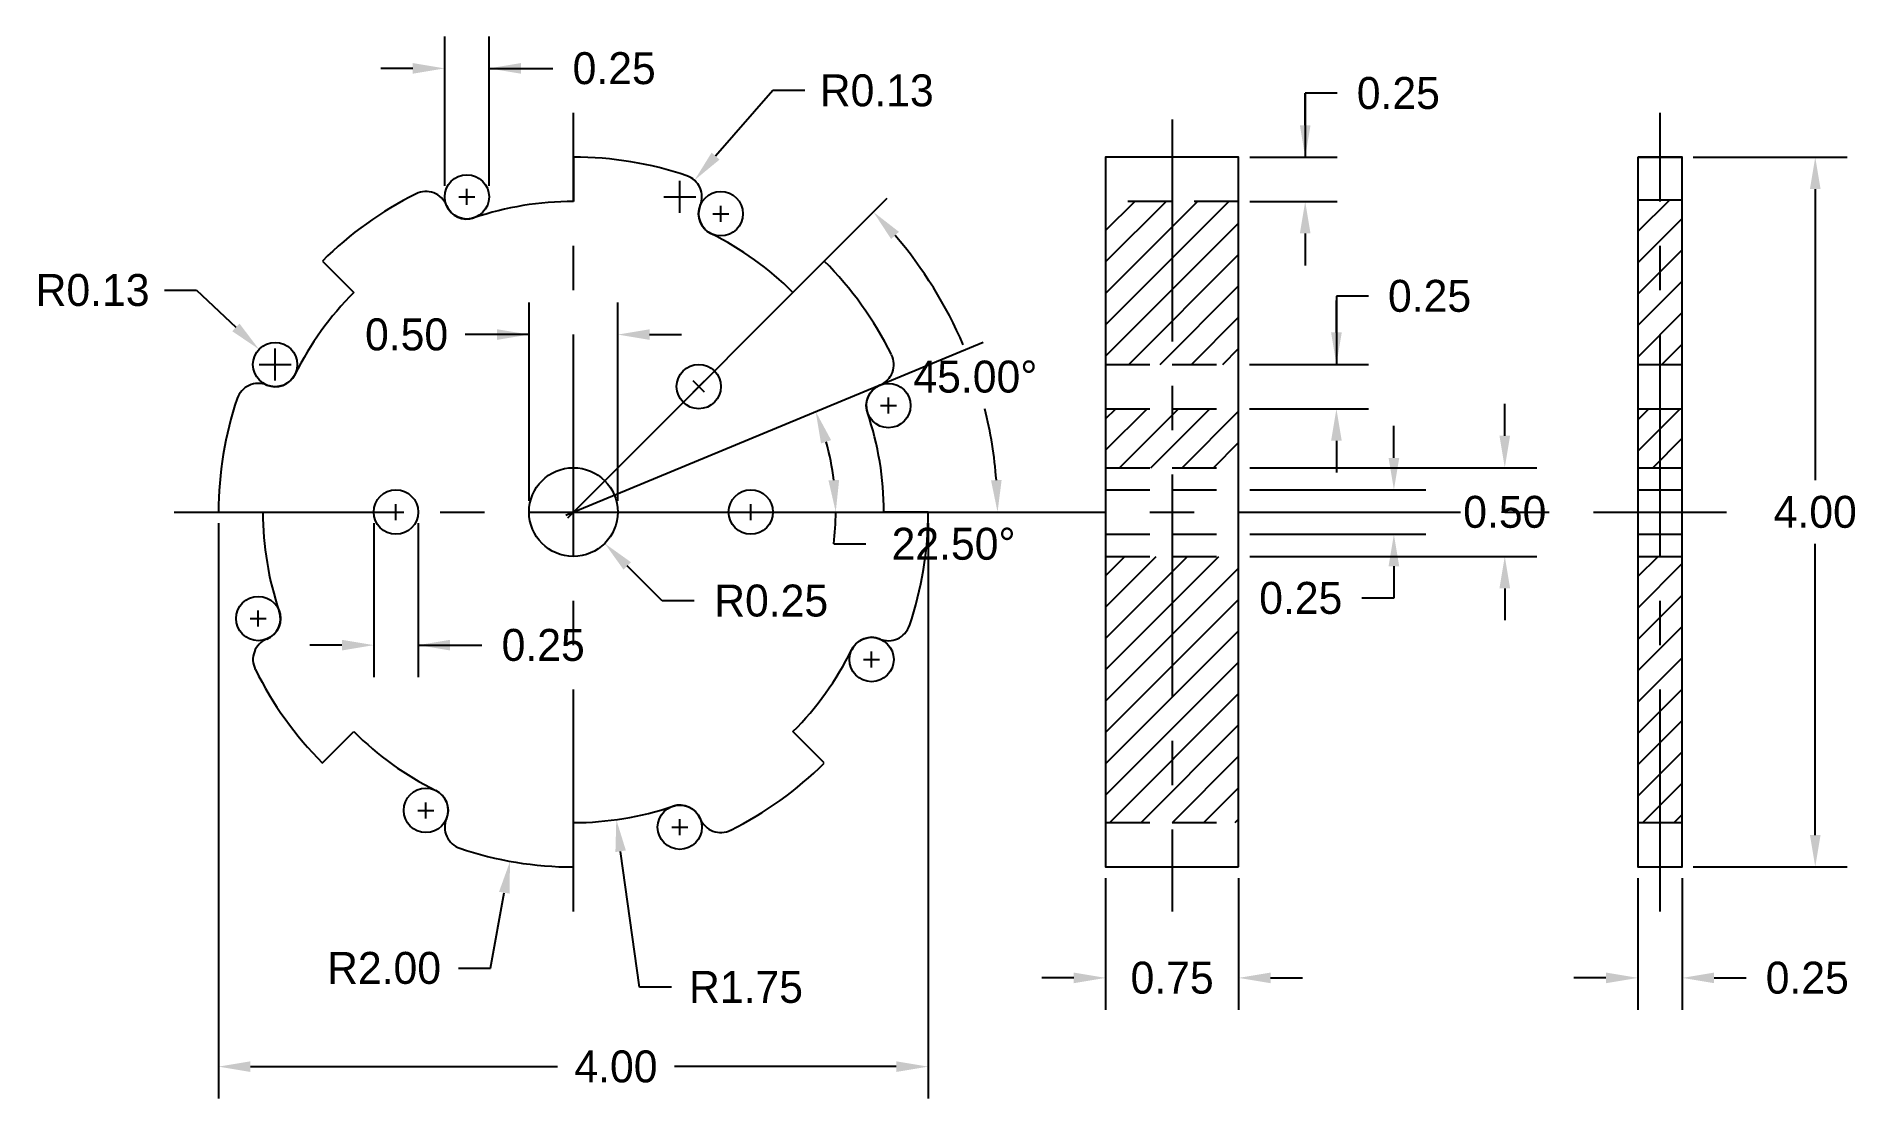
# Model space of a CAD drawing. Header units: inches. Extents: x 1 to 11.2, y 0.7 to 6.7.
import ezdxf

# ---------------------------------------------------------------- set-up
doc = ezdxf.new("R2010")
doc.units = ezdxf.units.IN
doc.header["$MEASUREMENT"] = 0
doc.linetypes.add('CENTER', pattern=[2, 1.25, -0.25, 0.25, -0.25])
doc.linetypes.add('HIDDEN', pattern=[0.375, 0.25, -0.125])
for name, color, linetype in [('Center', 3, 'CENTER'), ('Dimension', 1, 'Continuous'), ('Drilling', 6, 'Continuous'), ('Hidden', 7, 'HIDDEN'), ('Object', 7, 'Continuous')]:
    doc.layers.add(name, color=color, linetype=linetype)
doc.dimstyles.get("Standard").update_dxf_attribs({"dimtxt": 0.18, "dimasz": 0.18, "dimexe": 0.18, "dimexo": 0.0625, "dimgap": 0.09, "dimtad": 0, "dimtih": 1, "dimtoh": 1, "dimzin": 0, "dimdsep": 46, "dimtxsty": 'Standard', "dimcen": 0.09, "dimazin": 0, "dimtfac": 1, "dimtdec": 4, "dimtofl": 0, "dimtmove": 0, "dimatfit": 3, "dimfxl": 1, "dimtolj": 1, "dimtzin": 0, "dimarcsym": 0})

# ---------------------------------------------------------------- blocks, each defined once
blk = doc.blocks.new('*D2')
at = {"layer": 'Defpoints', "color": 0}
for p in [(7.75, 4.125), (7.75, 3.875), (8.625, 3.875)]:
    blk.add_point(p, dxfattribs=at)
at = {"layer": 'Dimension', "color": 0, "lineweight": -2}
for p, q in [((8.625, 4.305), (8.625, 4.485)), ((7.8125, 4.125), (8.805, 4.125)), ((7.8125, 3.875), (8.805, 3.875)), ((8.625, 3.695), (8.625, 3.515)), ((8.625, 3.515), (8.445, 3.515))]:
    blk.add_line(p, q, dxfattribs=at)
at = {"layer": 'Dimension', "color": 0}
for points in [[(8.595, 4.305), (8.655, 4.305), (8.625, 4.125)], [(8.655, 3.695), (8.595, 3.695), (8.625, 3.875)]]:
    blk.add_solid(points, dxfattribs=at)
at = {"layer": 'Dimension', "color": 0, "insert": (8.1, 3.515), "char_height": 0.18, "attachment_point": 5}
blk.add_mtext('\\A1;0.25', dxfattribs=at)
blk = doc.blocks.new('*D3')
at = {"layer": 'Defpoints', "color": 0}
for p in [(7.75, 4.25), (7.75, 3.75), (9.25, 3.75)]:
    blk.add_point(p, dxfattribs=at)
at = {"layer": 'Dimension', "color": 0, "lineweight": -2}
for p, q in [((9.25, 4.43), (9.25, 4.61)), ((7.8125, 4.25), (9.43, 4.25)), ((7.8125, 3.75), (9.43, 3.75)), ((9.25, 3.57), (9.25, 3.39))]:
    blk.add_line(p, q, dxfattribs=at)
at = {"layer": 'Dimension', "color": 0}
for points in [[(9.22, 4.43), (9.28, 4.43), (9.25, 4.25)], [(9.28, 3.57), (9.22, 3.57), (9.25, 3.75)]]:
    blk.add_solid(points, dxfattribs=at)
at = {"layer": 'Dimension', "color": 0, "insert": (9.25, 4), "char_height": 0.18, "attachment_point": 5}
blk.add_mtext('\\A1;0.50', dxfattribs=at)
blk = doc.blocks.new('*D4')
at = {"layer": 'Defpoints', "color": 0}
for p in [(2, 4), (6, 4), (6, 0.875)]:
    blk.add_point(p, dxfattribs=at)
at = {"layer": 'Dimension', "color": 0, "lineweight": -2}
for p, q in [((2, 3.9375), (2, 0.695)), ((6, 3.9375), (6, 0.695)), ((2.18, 0.875), (3.91, 0.875)), ((5.82, 0.875), (4.57, 0.875))]:
    blk.add_line(p, q, dxfattribs=at)
at = {"layer": 'Dimension', "color": 0}
for points in [[(2.18, 0.905), (2.18, 0.845), (2, 0.875)], [(5.82, 0.845), (5.82, 0.905), (6, 0.875)]]:
    blk.add_solid(points, dxfattribs=at)
at = {"layer": 'Dimension', "color": 0, "insert": (4.24, 0.875), "char_height": 0.18, "attachment_point": 5}
blk.add_mtext('\\A1;4.00', dxfattribs=at)
blk = doc.blocks.new('*D5')
at = {"layer": 'Defpoints', "color": 0}
for p in [(3.525, 6.5), (3.275, 5.776), (3.525, 5.776)]:
    blk.add_point(p, dxfattribs=at)
at = {"layer": 'Dimension', "color": 0, "lineweight": -2}
for p, q in [((3.275, 5.839), (3.275, 6.68)), ((3.525, 5.839), (3.525, 6.68)), ((3.095, 6.5), (2.915, 6.5)), ((3.525, 6.5), (3.885, 6.5)), ((3.705, 6.5), (3.885, 6.5))]:
    blk.add_line(p, q, dxfattribs=at)
at = {"layer": 'Dimension', "color": 0}
for points in [[(3.095, 6.47), (3.095, 6.53), (3.275, 6.5)], [(3.705, 6.53), (3.705, 6.47), (3.525, 6.5)]]:
    blk.add_solid(points, dxfattribs=at)
at = {"layer": 'Dimension', "color": 0, "insert": (4.23, 6.5), "char_height": 0.18, "attachment_point": 5}
blk.add_mtext('\\A1;0.25', dxfattribs=at)
blk = doc.blocks.new('*D6')
at = {"layer": 'Defpoints', "color": 0}
for p in [(4.25, 5), (3.75, 4), (4.25, 4)]:
    blk.add_point(p, dxfattribs=at)
at = {"layer": 'Dimension', "color": 0, "lineweight": -2}
for p, q in [((3.75, 4.0625), (3.75, 5.18)), ((4.25, 4.0625), (4.25, 5.18)), ((3.75, 5), (3.39, 5)), ((3.57, 5), (3.39, 5)), ((4.43, 5), (4.61, 5))]:
    blk.add_line(p, q, dxfattribs=at)
at = {"layer": 'Dimension', "color": 0}
for points in [[(3.57, 4.97), (3.57, 5.03), (3.75, 5)], [(4.43, 5.03), (4.43, 4.97), (4.25, 5)]]:
    blk.add_solid(points, dxfattribs=at)
at = {"layer": 'Dimension', "color": 0, "insert": (3.06, 5), "char_height": 0.18, "attachment_point": 5}
blk.add_mtext('\\A1;0.50', dxfattribs=at)
blk = doc.blocks.new('*D7')
at = {"layer": 'Defpoints', "color": 0}
for p in [(2.875, 4), (3.125, 4), (3.125, 3.25)]:
    blk.add_point(p, dxfattribs=at)
at = {"layer": 'Dimension', "color": 0, "lineweight": -2}
for p, q in [((2.875, 3.9375), (2.875, 3.07)), ((3.125, 3.9375), (3.125, 3.07)), ((2.695, 3.25), (2.515, 3.25)), ((3.125, 3.25), (3.485, 3.25)), ((3.305, 3.25), (3.485, 3.25))]:
    blk.add_line(p, q, dxfattribs=at)
at = {"layer": 'Dimension', "color": 0}
for points in [[(2.695, 3.22), (2.695, 3.28), (2.875, 3.25)], [(3.305, 3.28), (3.305, 3.22), (3.125, 3.25)]]:
    blk.add_solid(points, dxfattribs=at)
at = {"layer": 'Dimension', "color": 0, "insert": (3.83, 3.25), "char_height": 0.18, "attachment_point": 5}
blk.add_mtext('\\A1;0.25', dxfattribs=at)
blk = doc.blocks.new('*D9')
at = {"layer": 'Defpoints', "color": 0}
for p in [(6.31, 4.957), (5.466, 4.193), (4.231, 4.096), (4.25, 4), (6.5, 4)]:
    blk.add_point(p, dxfattribs=at)
at = {"layer": 'Dimension', "color": 0, "lineweight": -2}
blk.add_line((5.468, 3.82), (5.648, 3.82), dxfattribs=at)
for start, end in [(6.9797, 15.5203), (353.0203, 0)]:
    blk.add_arc((4, 4), 1.479, start, end, dxfattribs=at)
at = {"layer": 'Dimension', "color": 0}
for points in [[(5.453, 4.405), (5.396, 4.386), (5.366, 4.566)], [(5.438, 4.178), (5.498, 4.181), (5.479, 4)]]:
    blk.add_solid(points, dxfattribs=at)
at = {"layer": 'Dimension', "color": 0, "insert": (6.143, 3.82), "char_height": 0.18, "attachment_point": 5}
blk.add_mtext('\\A1;22.50%%d', dxfattribs=at)
blk = doc.blocks.new('*D10')
at = {"layer": 'Defpoints', "color": 0}
for p in [(5.768, 5.768), (6.07, 5.195), (4.177, 4.177), (4.25, 4), (6.5, 4)]:
    blk.add_point(p, dxfattribs=at)
at = {"layer": 'Dimension', "color": 0, "lineweight": -2}
for start, end in [(23.1968, 40.6851), (4.3149, 14.0819)]:
    blk.add_arc((4, 4), 2.391, start, end, dxfattribs=at)
at = {"layer": 'Dimension', "color": 0}
for points in [[(5.835, 5.579), (5.791, 5.538), (5.691, 5.691)], [(6.354, 4.179), (6.414, 4.181), (6.391, 4)]]:
    blk.add_solid(points, dxfattribs=at)
at = {"layer": 'Dimension', "color": 0, "insert": (6.266, 4.762), "char_height": 0.18, "attachment_point": 5}
blk.add_mtext('\\A1;45.00%%d', dxfattribs=at)
blk = doc.blocks.new('*D11')
at = {"layer": 'Defpoints', "color": 0}
for p in [(4, 4), (4.242, 2.267)]:
    blk.add_point(p, dxfattribs=at)
at = {"layer": 'Dimension', "color": 0, "lineweight": -2}
for p, q in [((4, 3.91), (4, 4.09)), ((3.91, 4), (4.09, 4)), ((4.373, 1.323), (4.266, 2.088)), ((4.553, 1.323), (4.373, 1.323))]:
    blk.add_line(p, q, dxfattribs=at)
at = {"layer": 'Dimension', "color": 0}
blk.add_solid([(4.296, 2.093), (4.237, 2.084), (4.242, 2.267)], dxfattribs=at)
at = {"layer": 'Dimension', "color": 0, "insert": (4.973, 1.323), "char_height": 0.18, "attachment_point": 5}
blk.add_mtext('\\A1;R1.75', dxfattribs=at)
blk = doc.blocks.new('*D12')
at = {"layer": 'Defpoints', "color": 0}
for p in [(4, 4), (3.643, 2.032)]:
    blk.add_point(p, dxfattribs=at)
at = {"layer": 'Dimension', "color": 0, "lineweight": -2}
for p, q in [((4, 3.91), (4, 4.09)), ((3.91, 4), (4.09, 4)), ((3.533, 1.43), (3.61, 1.855)), ((3.353, 1.43), (3.533, 1.43))]:
    blk.add_line(p, q, dxfattribs=at)
at = {"layer": 'Dimension', "color": 0}
blk.add_solid([(3.64, 1.85), (3.581, 1.86), (3.643, 2.032)], dxfattribs=at)
at = {"layer": 'Dimension', "color": 0, "insert": (2.933, 1.43), "char_height": 0.18, "attachment_point": 5}
blk.add_mtext('\\A1;R2.00', dxfattribs=at)
blk = doc.blocks.new('*D13')
at = {"layer": 'Defpoints', "color": 0}
for p in [(7.75, 4.832), (7.75, 4.582), (8.301, 4.582)]:
    blk.add_point(p, dxfattribs=at)
at = {"layer": 'Dimension', "color": 0, "lineweight": -2}
for p, q in [((8.481, 5.217), (8.301, 5.217)), ((8.301, 5.217), (8.301, 4.832)), ((8.301, 5.012), (8.301, 5.192)), ((7.812, 4.832), (8.481, 4.832)), ((7.812, 4.582), (8.481, 4.582)), ((8.301, 4.402), (8.301, 4.222))]:
    blk.add_line(p, q, dxfattribs=at)
at = {"layer": 'Dimension', "color": 0}
for points in [[(8.271, 5.012), (8.331, 5.012), (8.301, 4.832)], [(8.331, 4.402), (8.271, 4.402), (8.301, 4.582)]]:
    blk.add_solid(points, dxfattribs=at)
at = {"layer": 'Dimension', "color": 0, "insert": (8.826, 5.217), "char_height": 0.18, "attachment_point": 5}
blk.add_mtext('\\A1;0.25', dxfattribs=at)
blk = doc.blocks.new('*D14')
at = {"layer": 'Defpoints', "color": 0}
for p in [(7, 2), (7.75, 2), (7.75, 1.375)]:
    blk.add_point(p, dxfattribs=at)
at = {"layer": 'Dimension', "color": 0, "lineweight": -2}
for p, q in [((7, 1.9375), (7, 1.195)), ((7.75, 1.9375), (7.75, 1.195)), ((6.82, 1.375), (6.64, 1.375)), ((7.93, 1.375), (8.11, 1.375))]:
    blk.add_line(p, q, dxfattribs=at)
at = {"layer": 'Dimension', "color": 0}
for points in [[(6.82, 1.345), (6.82, 1.405), (7, 1.375)], [(7.93, 1.405), (7.93, 1.345), (7.75, 1.375)]]:
    blk.add_solid(points, dxfattribs=at)
at = {"layer": 'Dimension', "color": 0, "insert": (7.375, 1.375), "char_height": 0.18, "attachment_point": 5}
blk.add_mtext('\\A1;0.75', dxfattribs=at)
blk = doc.blocks.new('*D15')
at = {"layer": 'Defpoints', "color": 0}
for p in [(10, 2), (10.25, 2), (10.25, 1.375)]:
    blk.add_point(p, dxfattribs=at)
at = {"layer": 'Dimension', "color": 0, "lineweight": -2}
for p, q in [((10, 1.9375), (10, 1.195)), ((10.25, 1.9375), (10.25, 1.195)), ((9.82, 1.375), (9.64, 1.375)), ((10.43, 1.375), (10.61, 1.375))]:
    blk.add_line(p, q, dxfattribs=at)
at = {"layer": 'Dimension', "color": 0}
for points in [[(9.82, 1.345), (9.82, 1.405), (10, 1.375)], [(10.43, 1.405), (10.43, 1.345), (10.25, 1.375)]]:
    blk.add_solid(points, dxfattribs=at)
at = {"layer": 'Dimension', "color": 0, "insert": (10.955, 1.375), "char_height": 0.18, "attachment_point": 5}
blk.add_mtext('\\A1;0.25', dxfattribs=at)
blk = doc.blocks.new('*D16')
at = {"layer": 'Defpoints', "color": 0}
for p in [(2.228, 4.917), (2.319, 4.831)]:
    blk.add_point(p, dxfattribs=at)
at = {"layer": 'Dimension', "color": 0, "lineweight": -2}
for p, q in [((1.695, 5.25), (1.875, 5.25)), ((1.875, 5.25), (2.097, 5.041)), ((2.229, 4.831), (2.409, 4.831)), ((2.319, 4.741), (2.319, 4.921))]:
    blk.add_line(p, q, dxfattribs=at)
at = {"layer": 'Dimension', "color": 0}
blk.add_solid([(2.077, 5.019), (2.118, 5.062), (2.228, 4.917)], dxfattribs=at)
at = {"layer": 'Dimension', "color": 0, "insert": (1.29, 5.25), "char_height": 0.18, "attachment_point": 5}
blk.add_mtext('\\A1;R0.13', dxfattribs=at)
blk = doc.blocks.new('*D17')
at = {"layer": 'Defpoints', "color": 0}
for p in [(10.25, 6), (10.25, 2), (11, 2)]:
    blk.add_point(p, dxfattribs=at)
at = {"layer": 'Dimension', "color": 0, "lineweight": -2}
for p, q in [((10.3125, 6), (11.18, 6)), ((11, 5.82), (11, 4.18)), ((11, 2.18), (11, 3.82)), ((10.3125, 2), (11.18, 2))]:
    blk.add_line(p, q, dxfattribs=at)
at = {"layer": 'Dimension', "color": 0}
for points in [[(11.03, 5.82), (10.97, 5.82), (11, 6)], [(10.97, 2.18), (11.03, 2.18), (11, 2)]]:
    blk.add_solid(points, dxfattribs=at)
at = {"layer": 'Dimension', "color": 0, "insert": (11, 4), "char_height": 0.18, "attachment_point": 5}
blk.add_mtext('\\A1;4.00', dxfattribs=at)
blk = doc.blocks.new('*D18')
at = {"layer": 'Defpoints', "color": 0}
for p in [(7.75, 6), (8.125, 6), (7.75, 5.75)]:
    blk.add_point(p, dxfattribs=at)
at = {"layer": 'Dimension', "color": 0, "lineweight": -2}
for p, q in [((8.305, 6.36), (8.125, 6.36)), ((8.125, 6.36), (8.125, 6)), ((8.125, 6.18), (8.125, 6.36)), ((7.8125, 6), (8.305, 6)), ((7.8125, 5.75), (8.305, 5.75)), ((8.125, 5.57), (8.125, 5.39))]:
    blk.add_line(p, q, dxfattribs=at)
at = {"layer": 'Dimension', "color": 0}
for points in [[(8.095, 6.18), (8.155, 6.18), (8.125, 6)], [(8.155, 5.57), (8.095, 5.57), (8.125, 5.75)]]:
    blk.add_solid(points, dxfattribs=at)
at = {"layer": 'Dimension', "color": 0, "insert": (8.65, 6.36), "char_height": 0.18, "attachment_point": 5}
blk.add_mtext('\\A1;0.25', dxfattribs=at)
blk = doc.blocks.new('*D19')
at = {"layer": 'Defpoints', "color": 0}
for p in [(4, 4), (4.177, 3.823)]:
    blk.add_point(p, dxfattribs=at)
at = {"layer": 'Dimension', "color": 0, "lineweight": -2}
for p, q in [((4, 3.91), (4, 4.09)), ((3.91, 4), (4.09, 4)), ((4.5, 3.5), (4.304, 3.696)), ((4.68, 3.5), (4.5, 3.5))]:
    blk.add_line(p, q, dxfattribs=at)
at = {"layer": 'Dimension', "color": 0}
blk.add_solid([(4.325, 3.717), (4.283, 3.675), (4.177, 3.823)], dxfattribs=at)
at = {"layer": 'Dimension', "color": 0, "insert": (5.115, 3.5), "char_height": 0.18, "attachment_point": 5}
blk.add_mtext('\\A1;R0.25', dxfattribs=at)
blk = doc.blocks.new('*D20')
at = {"layer": 'Defpoints', "color": 0}
for p in [(4.683, 5.87), (4.6, 5.776)]:
    blk.add_point(p, dxfattribs=at)
at = {"layer": 'Dimension', "color": 0, "lineweight": -2}
for p, q in [((5.125, 6.375), (4.801, 6.006)), ((5.305, 6.375), (5.125, 6.375)), ((4.6, 5.686), (4.6, 5.866)), ((4.51, 5.776), (4.69, 5.776))]:
    blk.add_line(p, q, dxfattribs=at)
at = {"layer": 'Dimension', "color": 0}
blk.add_solid([(4.779, 6.025), (4.824, 5.986), (4.683, 5.87)], dxfattribs=at)
at = {"layer": 'Dimension', "color": 0, "insert": (5.71, 6.375), "char_height": 0.18, "attachment_point": 5}
blk.add_mtext('\\A1;R0.13', dxfattribs=at)

msp = doc.modelspace()

# ---------------------------------------------------------------- hatches: boundary and pattern name
at = {"layer": 'Hidden'}
h = msp.add_hatch(dxfattribs=at)
h.set_pattern_fill('ANSI31', color=256, style=0)
h.paths.add_polyline_path([(7.375, 4.832), (7.375, 5.75), (7, 5.75), (7, 4.832)])
h.paths.add_polyline_path([(7.75, 4.832), (7.75, 5.75), (7.375, 5.75), (7.375, 4.832)])
h.paths.add_polyline_path([(7.375, 4.25), (7.375, 4.582), (7, 4.582), (7, 4.25)])
h.paths.add_polyline_path([(7.75, 4.25), (7.75, 4.582), (7.375, 4.582), (7.375, 4.25)])
h.paths.add_polyline_path([(7.375, 2.25), (7.375, 3.75), (7, 3.75), (7, 2.25)])
h.paths.add_polyline_path([(7.75, 2.25), (7.75, 3.75), (7.375, 3.75), (7.375, 2.25)])
h = msp.add_hatch(dxfattribs=at)
h.set_pattern_fill('ANSI31', color=256, style=0)
h.paths.add_polyline_path([(10.125, 4.832), (10.125, 5.76), (10, 5.76), (10, 4.832)])
h.paths.add_polyline_path([(10.25, 4.832), (10.25, 5.76), (10.125, 5.76), (10.125, 4.832)])
h.paths.add_polyline_path([(10.125, 4.25), (10.125, 4.582), (10, 4.582), (10, 4.25)])
h.paths.add_polyline_path([(10.25, 4.25), (10.25, 4.582), (10.125, 4.582), (10.125, 4.25)])
h.paths.add_polyline_path([(10.125, 2.25), (10.125, 3.75), (10, 3.75), (10, 2.25)])
h.paths.add_polyline_path([(10.25, 2.25), (10.25, 3.75), (10.125, 3.75), (10.125, 2.25)])

# ---------------------------------------------------------------- linework, layer by layer
at = {"layer": 'Center'}
for p, q in [((4, 1.75), (4, 6.25)), ((7.375, 6.211), (7.375, 1.75)), ((10.125, 1.75), (10.125, 6.25)), ((1.75, 4), (10.5, 4))]:
    msp.add_line(p, q, dxfattribs=at)
at = {"layer": 'Dimension'}
for p, q in [((3.968, 3.968), (5.768, 5.768)), ((3.958, 3.983), (6.31, 4.957)), ((3.955, 4), (6.5, 4))]:
    msp.add_line(p, q, dxfattribs=at)
at = {"layer": 'Drilling'}
for p, q in [((3.355, 5.776), (3.445, 5.776)), ((3.4, 5.731), (3.4, 5.821)), ((4.786, 5.681), (4.876, 5.681)), ((4.831, 5.636), (4.831, 5.726)), ((2.274, 4.831), (2.364, 4.831)), ((2.319, 4.786), (2.319, 4.876)), ((4.675, 4.675), (4.739, 4.739)), ((4.739, 4.675), (4.675, 4.739)), ((5.776, 4.555), (5.776, 4.645)), ((5.731, 4.6), (5.821, 4.6)), ((3, 3.955), (3, 4.045)), ((4, 3.955), (4, 4.045)), ((5, 3.955), (5, 4.045)), ((2.955, 4), (3.045, 4)), ((3.955, 4), (4.045, 4)), ((4.955, 4), (5.045, 4)), ((2.179, 3.4), (2.269, 3.4)), ((2.224, 3.355), (2.224, 3.445)), ((5.681, 3.124), (5.681, 3.214)), ((5.636, 3.169), (5.726, 3.169)), ((3.169, 2.274), (3.169, 2.364)), ((3.124, 2.319), (3.214, 2.319)), ((4.6, 2.179), (4.6, 2.269)), ((4.555, 2.224), (4.645, 2.224))]:
    msp.add_line(p, q, dxfattribs=at)
for centre in [(3.4, 5.776), (4.831, 5.681), (2.319, 4.831), (5.776, 4.6), (2.224, 3.4), (5.681, 3.169), (3.169, 2.319), (4.6, 2.224)]:
    msp.add_circle(centre, 0.125, dxfattribs=at)
at = {"layer": 'Hidden'}
for p, q in [((10, 6), (10.25, 6)), ((7.75, 5.75), (7, 5.75)), ((10, 5.76), (10.25, 5.76)), ((7, 4.832), (7.75, 4.832)), ((10, 4.832), (10.25, 4.832)), ((7, 4.582), (7.75, 4.582)), ((10, 4.582), (10.25, 4.582)), ((7, 4.25), (7.75, 4.25)), ((10, 4.25), (10.25, 4.25)), ((7, 4.125), (7.75, 4.125)), ((10, 4.125), (10.25, 4.125)), ((7, 3.875), (7.75, 3.875)), ((10, 3.875), (10.25, 3.875)), ((10.125, 3.75), (10.125, 3.875)), ((7, 3.75), (7.75, 3.75)), ((10, 3.75), (10.25, 3.75)), ((7, 2.25), (7.75, 2.25)), ((10, 2.25), (10.25, 2.25))]:
    msp.add_line(p, q, dxfattribs=at)
at = {"layer": 'Object'}
for p, q in [((4, 6), (4, 5.75)), ((4.716, 5.728), (4.716, 5.728)), ((2.586, 5.414), (2.763, 5.237)), ((5.414, 5.414), (5.237, 5.237)), ((2, 4), (2.25, 4)), ((6, 4), (5.75, 4)), ((5.728, 3.284), (5.728, 3.284)), ((2.586, 2.586), (2.763, 2.763)), ((5.414, 2.586), (5.237, 2.763)), ((3.284, 2.272), (3.284, 2.272)), ((4.716, 2.272), (4.716, 2.272)), ((4, 2), (4, 2.25))]:
    msp.add_line(p, q, dxfattribs=at)
for points in [[(7.75, 2), (7.75, 6), (7, 6), (7, 2)], [(10, 6), (10, 2), (10.25, 2), (10.25, 6)]]:
    msp.add_lwpolyline(points, close=True, dxfattribs=at)
for centre, radius in [((4.707, 4.707), 0.125), ((4, 4), 0.25), ((3, 4), 0.125), ((5, 4), 0.125)]:
    msp.add_circle(centre, radius, dxfattribs=at)
for centre, radius, start, end in [((4, 4), 2, 71.3226, 90), ((4.6, 5.776), 0.125, 337.5, 71.3226), ((4, 4), 2, 116.3226, 135), ((3.169, 5.681), 0.125, 22.5, 116.3226), ((4, 4), 1.75, 90, 108.6774), ((3.4, 5.776), 0.125, 202.5, 288.6774), ((4.831, 5.681), 0.125, 157.5, 243.6774), ((4, 4), 1.75, 45, 63.6774), ((4, 4), 2, 26.3226, 45), ((4, 4), 1.75, 135, 153.6774), ((5.681, 4.831), 0.125, 292.5, 26.3226), ((2.224, 4.6), 0.125, 67.5, 161.3226), ((2.319, 4.831), 0.125, 247.5, 333.6774), ((4, 4), 2, 161.3226, 180), ((5.776, 4.6), 0.125, 112.5, 198.6774), ((4, 4), 1.75, 0, 18.6774), ((4, 4), 1.75, 180, 198.6774), ((4, 4), 2, 341.3226, 0), ((2.224, 3.4), 0.125, 292.5, 18.6774), ((5.681, 3.169), 0.125, 67.5, 153.6774), ((5.776, 3.4), 0.125, 247.5, 341.3226), ((2.319, 3.169), 0.125, 112.5, 206.3226), ((4, 4), 1.75, 315, 333.6774), ((4, 4), 2, 206.3226, 225), ((4, 4), 1.75, 225, 243.6774), ((4, 4), 2, 296.3226, 315), ((3.169, 2.319), 0.125, 337.5, 63.6774), ((3.4, 2.224), 0.125, 157.5, 251.3226), ((4, 4), 1.75, 270, 288.6774), ((4.6, 2.224), 0.125, 22.5, 108.6774), ((4.831, 2.319), 0.125, 202.5, 296.3226), ((4, 4), 2, 251.3226, 270)]:
    msp.add_arc(centre, radius, start, end, dxfattribs=at)

# ---------------------------------------------------------------- dimensions: what is measured, and where the dimension line sits
at = {"layer": 'Dimension'}
for base, p1, p2, angle, picture, middle, dimtype in [((3.525, 6.5), (3.275, 5.776), (3.525, 5.776), 0, '*D5', (4.23, 6.5), 161), ((8.125, 6), (7.75, 5.75), (7.75, 6), 90, '*D18', (8.65, 6.36), 160), ((8.301, 4.582), (7.75, 4.832), (7.75, 4.582), 90, '*D13', (8.826, 5.217), 160)]:
    dim = msp.add_linear_dim(base=base, p1=p1, p2=p2, angle=angle, dimstyle='Standard', dxfattribs=at)
    dim.commit()
    dim.dimension.update_dxf_attribs({"geometry": picture, "text_midpoint": middle, "dimtype": dimtype})
for center, mpoint, picture, middle in [((4.6, 5.776), (4.683, 5.87), '*D20', (5.71, 6.375)), ((2.319, 4.831), (2.228, 4.917), '*D16', (1.29, 5.25)), ((4, 4), (3.643, 2.032), '*D12', (2.933, 1.43)), ((4, 4), (4.242, 2.267), '*D11', (4.973, 1.323)), ((4, 4), (4.177, 3.823), '*D19', (5.115, 3.5))]:
    dim = msp.add_radius_dim(center=center, mpoint=mpoint, dimstyle='Standard', dxfattribs=at)
    dim.commit()
    dim.dimension.update_dxf_attribs({"geometry": picture, "text_midpoint": middle, "dimtype": 164})
for base, p1, p2, picture, middle in [((11, 2), (10.25, 6), (10.25, 2), '*D17', (11, 4)), ((9.25, 3.75), (7.75, 4.25), (7.75, 3.75), '*D3', (9.25, 4)), ((8.625, 3.875), (7.75, 4.125), (7.75, 3.875), '*D2', (8.1, 3.515))]:
    dim = msp.add_linear_dim(base=base, p1=p1, p2=p2, angle=90, dimstyle='Standard', dxfattribs=at)
    dim.commit()
    dim.dimension.update_dxf_attribs({"geometry": picture, "text_midpoint": middle})
dim = msp.add_angular_dim_2l(base=(6.07, 5.195), line1=((4.25, 4), (6.5, 4)), line2=((4.177, 4.177), (5.768, 5.768)), dimstyle='Standard', dxfattribs=at)
dim.commit()
dim.dimension.update_dxf_attribs({"geometry": '*D10', "text_midpoint": (6.266, 4.762), "dimtype": 162})
for base, p1, p2, picture, middle in [((4.25, 5), (3.75, 4), (4.25, 4), '*D6', (3.06, 5)), ((6, 0.875), (2, 4), (6, 4), '*D4', (4.24, 0.875)), ((3.125, 3.25), (2.875, 4), (3.125, 4), '*D7', (3.83, 3.25))]:
    dim = msp.add_linear_dim(base=base, p1=p1, p2=p2, dimstyle='Standard', dxfattribs=at)
    dim.commit()
    dim.dimension.update_dxf_attribs({"geometry": picture, "text_midpoint": middle, "dimtype": 160})
dim = msp.add_angular_dim_2l(base=(5.466, 4.193), line1=((4.25, 4), (6.5, 4)), line2=((4.231, 4.096), (6.31, 4.957)), dimstyle='Standard', dxfattribs=at)
dim.commit()
dim.dimension.update_dxf_attribs({"geometry": '*D9', "text_midpoint": (6.143, 3.82)})
for base, p1, p2, picture, middle in [((7.75, 1.375), (7, 2), (7.75, 2), '*D14', (7.375, 1.375)), ((10.25, 1.375), (10, 2), (10.25, 2), '*D15', (10.955, 1.375))]:
    dim = msp.add_linear_dim(base=base, p1=p1, p2=p2, dimstyle='Standard', dxfattribs=at)
    dim.commit()
    dim.dimension.update_dxf_attribs({"geometry": picture, "text_midpoint": middle})

doc.saveas('drawing.dxf')
